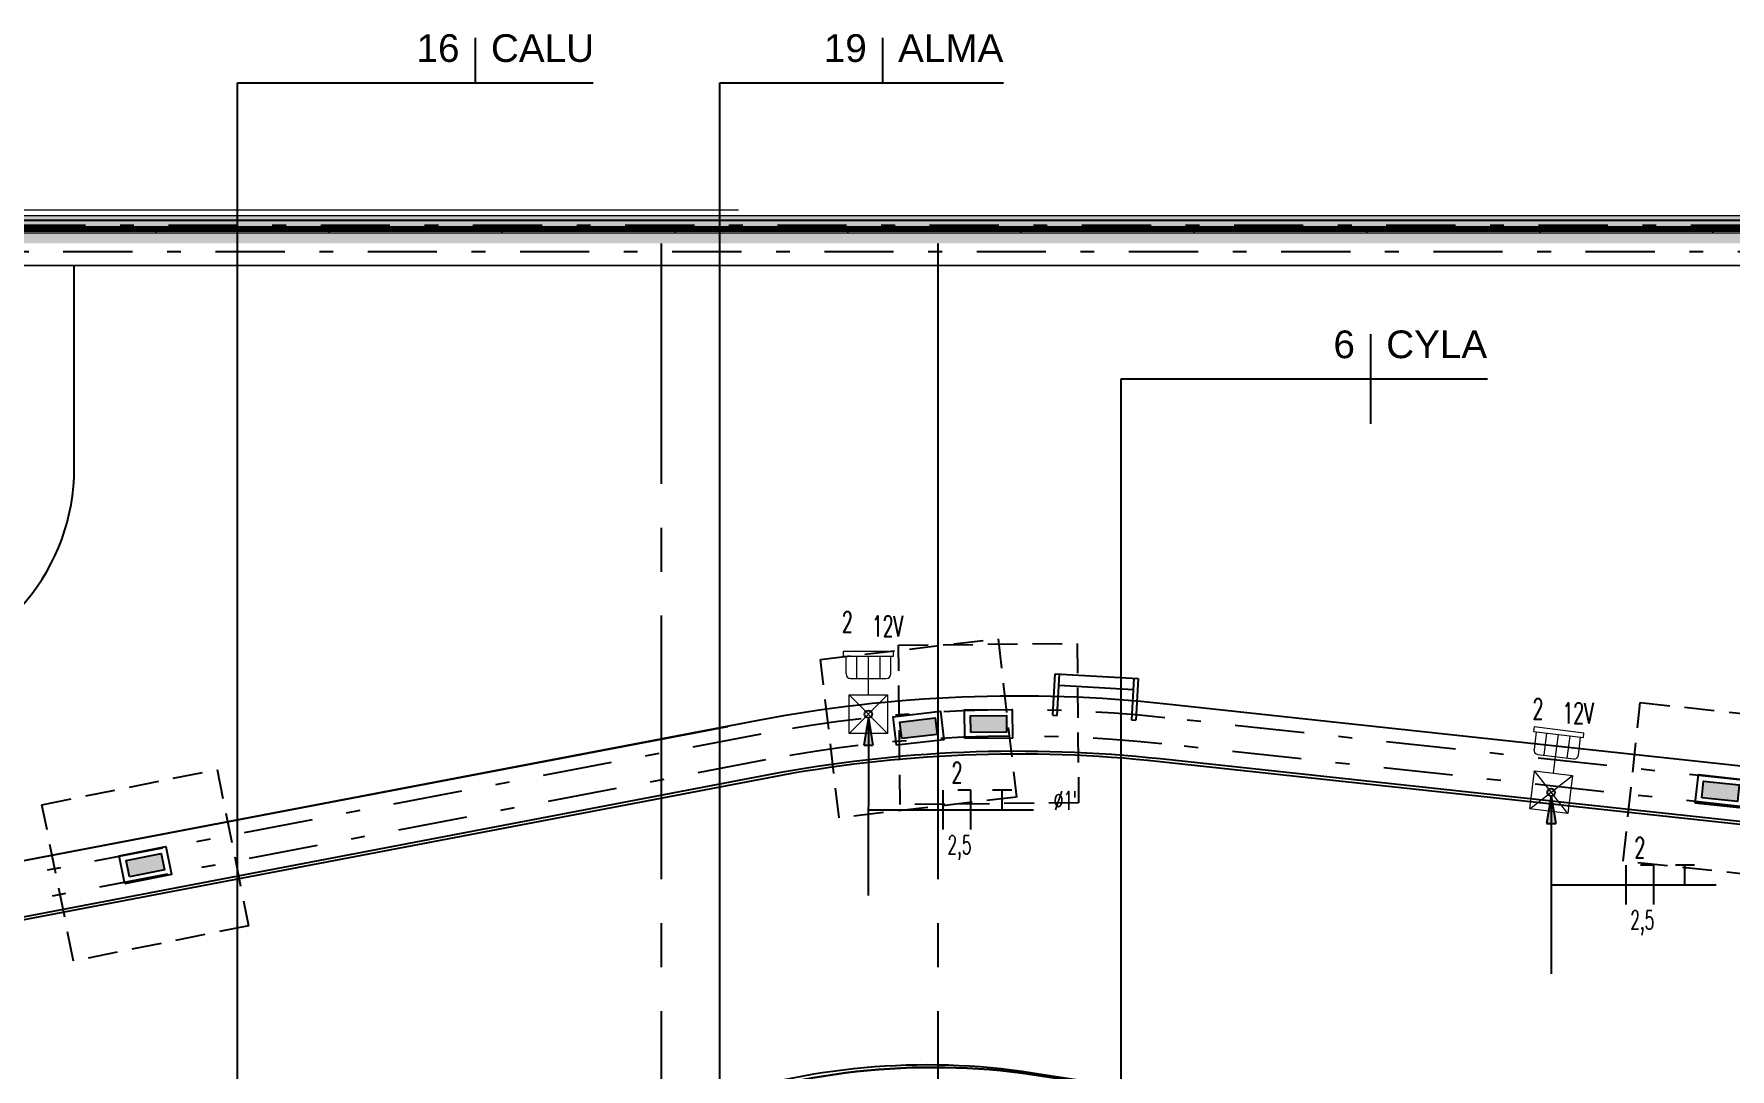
# Model space of a CAD drawing. Extents: x -14.2 to 52.3, y 2.5 to 90.9.
# Drawn here: x 12.09 to 24.35, y 36.62 to 44.1 of the extents above; entities that cross this region are included whole.
import ezdxf
from ezdxf.enums import TextEntityAlignment as Align

# ---------------------------------------------------------------- set-up
doc = ezdxf.new("R2010")
doc.units = 0
for name, pattern in [('limpo_PINI-PSG-PE-0102-LAZ-R00$0$CENTER2', [28.575, 19.05, -3.175, 3.175, -3.175]), ('limpo_PINI-PSG-PE-0102-LAZ-R00$0$DASHDOT', [1, 0.5, -0.25, 0, -0.25]), ('limpo_PINI-PSG-PE-0102-LAZ-R00$0$HIDDEN', [0.375, 0.25, -0.125]), ('limpo_PINI-PSG-PE-0102-LAZ-R00$0$TELEFONE_TETO', [1.04, 0.6, -0.1, 0.07, -0.1, 0.07, -0.1])]:
    doc.linetypes.add(name, pattern=pattern)
for name, color, linetype in [('FOR_CONTROL', 2, 'Continuous'), ('LEGENDA', 2, 'Continuous'), ('limpo_PINI-PSG-PE-0102-LAZ-R00$0$E-TOMADAS', 1, 'Continuous'), ('limpo_PINI-PSG-PE-0102-LAZ-R00$0$FIACAO', 253, 'Continuous'), ('limpo_PINI-PSG-PE-0102-LAZ-R00$0$INDICACAO_CIRCUITO_FIA', 253, 'Continuous'), ('limpo_PINI-PSG-PE-0102-LAZ-R00$0$INDICACAO_DIAM_TUBULACAO', 253, 'Continuous'), ('limpo_PINI-PSG-PE-0102-LAZ-R00$0$LINHA_DE_CHAMADA', 41, 'Continuous'), ('limpo_PINI-PSG-PE-0102-LAZ-R00$0$LUMINÁRIAS', 1, 'Continuous'), ('limpo_PINI-PSG-PE-0102-LAZ-R00$0$PA_CAIX', 1, 'Continuous'), ('limpo_PINI-PSG-PE-0102-LAZ-R00$0$PA_EQUI', 1, 'Continuous'), ('limpo_PINI-PSG-PE-0102-LAZ-R00$0$PA_ESTR', 181, 'limpo_PINI-PSG-PE-0102-LAZ-R00$0$CENTER2'), ('limpo_PINI-PSG-PE-0102-LAZ-R00$0$PA_EXTE_1', 1, 'Continuous'), ('limpo_PINI-PSG-PE-0102-LAZ-R00$0$PA_EXTE_2', 2, 'Continuous'), ('limpo_PINI-PSG-PE-0102-LAZ-R00$0$PA_EXTE_3', 3, 'Continuous'), ('limpo_PINI-PSG-PE-0102-LAZ-R00$0$PA_INST_HIDR', 162, 'Continuous'), ('limpo_PINI-PSG-PE-0102-LAZ-R00$0$PA_PROJ_I', 2, 'limpo_PINI-PSG-PE-0102-LAZ-R00$0$DASHDOT'), ('limpo_PINI-PSG-PE-0102-LAZ-R00$0$QUADROS', 1, 'Continuous'), ('limpo_PINI-PSG-PE-0102-LAZ-R00$0$XR_ARQT', 7, 'Continuous'), ('limpo_PINI-PSG-PE-0102-LAZ-R00$0$XR_ELET', 31, 'Continuous'), ('XR_ARQT', 7, 'Continuous')]:
    doc.layers.add(name, color=color, linetype=linetype)
for name, color, linetype, lineweight in [('limpo_PINI-PSG-PE-0102-LAZ-R00$0$A-DETL', 1, 'Continuous', 5), ('limpo_PINI-PSG-PE-0102-LAZ-R00$0$A-GLAZ-CURT', 52, 'Continuous', 5), ('limpo_PINI-PSG-PE-0102-LAZ-R00$0$A-WALL', 1, 'Continuous', 5), ('limpo_PINI-PSG-PE-0102-LAZ-R00$0$S-BEAM', 12, 'Continuous', 5)]:
    doc.layers.add(name, color=color, linetype=linetype, lineweight=lineweight)
doc.layers.add('limpo_PINI-PSG-PE-0102-LAZ-R00$0$PA_VIEW', color=1, linetype='Continuous', plot=False)
doc.layers.add('PA_VEGE_AUX2', color=6, linetype='Continuous', plot=False)
doc.styles.add('limpo_PINI-PSG-PE-0102-LAZ-R00$0$RomanS', font='romans__.ttf', dxfattribs={"width": 1.25, "height": 0.0375})
doc.styles.add('R80', font='arial.ttf', dxfattribs={"height": 0.2})

# ---------------------------------------------------------------- blocks, each defined once
blk = doc.blocks.new('limpo_PINI-PSG-PE-0102-LAZ-R00$0$ESC_MET')
for p, q in [((-0.6, -0.15), (-0.6, 0.15)), ((-0.6, 0.15), (0, 0.15)), ((-0.57, -0.15), (-0.57, 0.15)), ((-0.03, 0.15), (-0.03, -0.15)), ((0, 0.15), (0, -0.15)), ((-0.57, 0.07), (-0.03, 0.07)), ((-0.6, -0.15), (-0.57, -0.15)), ((-0.03, -0.15), (0, -0.15))]:
    blk.add_line(p, q)
blk = doc.blocks.new('limpo_PINI-PSG-PE-0102-LAZ-R00$0$PINI-EST-PE-1101-TQR-R20_rvt-1-5PPE_008_LAZER__P_A_0_09_')
at = {"layer": 'limpo_PINI-PSG-PE-0102-LAZ-R00$0$S-BEAM'}
h = blk.add_hatch(color=50, dxfattribs=at)
h.paths.add_polyline_path([(36620, 18460), (37086, 18460), (37086, 18537), (-15140, 18537), (-15238, 18533), (-15331, 18494), (-15322, 18464), (-15335, 18460), (-6270, 18460), (-6270, 18503), (-6220, 18503), (-6220, 18460), (32600, 18460)])
h.paths.add_polyline_path([(-15199, 18550), (-15129, 18552), (-15151, 18552), (-15199, 18550)])
h.paths.add_polyline_path([(37073, 18582), (37086, 18582), (37086, 18660), (-14942, 18660), (-15123, 18582), (36620, 18582)])
at = {"layer": 'limpo_PINI-PSG-PE-0102-LAZ-R00$0$S-BEAM', "color": 55, "lineweight": 18}
blk.add_line((37086, 18660), (-14942, 18660), dxfattribs=at)
blk = doc.blocks.new('limpo_PINI-PSG-PE-0102-LAZ-R00$0$Parede básica _ DAA_GDC_VID_INFTY - ___-2043461-5PPE_008_LAZER__P_A_0_09_')
at = {"layer": 'limpo_PINI-PSG-PE-0102-LAZ-R00$0$A-WALL'}
for p, q in [((3323, 18568), (3323, 18582)), ((3323, 18582), (4573, 18582)), ((3323, 18537), (3323, 18552)), ((3323, 18537), (4573, 18537)), ((4573, 18582), (4573, 18568)), ((4573, 18552), (4573, 18537))]:
    blk.add_line(p, q, dxfattribs=at)
blk = doc.blocks.new('limpo_PINI-PSG-PE-0102-LAZ-R00$0$Parede básica _ DAA_GDC_VID_INFTY - ___-2043462-5PPE_008_LAZER__P_A_0_09_')
at = {"layer": 'limpo_PINI-PSG-PE-0102-LAZ-R00$0$A-WALL'}
for p, q in [((4573, 18568), (4573, 18582)), ((4573, 18582), (5823, 18582)), ((4573, 18537), (4573, 18552)), ((4573, 18537), (5823, 18537)), ((5823, 18582), (5823, 18568)), ((5823, 18552), (5823, 18537))]:
    blk.add_line(p, q, dxfattribs=at)
blk = doc.blocks.new('limpo_PINI-PSG-PE-0102-LAZ-R00$0$Parede básica _ DAA_GDC_VID_INFTY - ___-2043463-5PPE_008_LAZER__P_A_0_09_')
at = {"layer": 'limpo_PINI-PSG-PE-0102-LAZ-R00$0$A-WALL'}
for p, q in [((5823, 18568), (5823, 18582)), ((5823, 18582), (7073, 18582)), ((5823, 18537), (5823, 18552)), ((5823, 18537), (7073, 18537)), ((7073, 18582), (7073, 18568)), ((7073, 18552), (7073, 18537))]:
    blk.add_line(p, q, dxfattribs=at)
blk = doc.blocks.new('limpo_PINI-PSG-PE-0102-LAZ-R00$0$Parede básica _ DAA_GDC_VID_INFTY - ___-2043464-5PPE_008_LAZER__P_A_0_09_')
at = {"layer": 'limpo_PINI-PSG-PE-0102-LAZ-R00$0$A-WALL'}
for p, q in [((7073, 18568), (7073, 18582)), ((7073, 18582), (8323, 18582)), ((7073, 18537), (7073, 18552)), ((7073, 18537), (8323, 18537)), ((8323, 18582), (8323, 18568)), ((8323, 18552), (8323, 18537))]:
    blk.add_line(p, q, dxfattribs=at)
blk = doc.blocks.new('limpo_PINI-PSG-PE-0102-LAZ-R00$0$Parede básica _ DAA_GDC_VID_INFTY - ___-2043465-5PPE_008_LAZER__P_A_0_09_')
at = {"layer": 'limpo_PINI-PSG-PE-0102-LAZ-R00$0$A-WALL'}
for p, q in [((8323, 18568), (8323, 18582)), ((8323, 18582), (9573, 18582)), ((8323, 18537), (8323, 18552)), ((8323, 18537), (9573, 18537)), ((9573, 18582), (9573, 18568)), ((9573, 18552), (9573, 18537))]:
    blk.add_line(p, q, dxfattribs=at)
blk = doc.blocks.new('limpo_PINI-PSG-PE-0102-LAZ-R00$0$Parede básica _ DAA_GDC_VID_INFTY - ___-2043466-5PPE_008_LAZER__P_A_0_09_')
at = {"layer": 'limpo_PINI-PSG-PE-0102-LAZ-R00$0$A-WALL'}
for p, q in [((9573, 18568), (9573, 18582)), ((9573, 18582), (10823, 18582)), ((9573, 18537), (9573, 18552)), ((9573, 18537), (10823, 18537)), ((10823, 18582), (10823, 18568)), ((10823, 18552), (10823, 18537))]:
    blk.add_line(p, q, dxfattribs=at)
blk = doc.blocks.new('limpo_PINI-PSG-PE-0102-LAZ-R00$0$Parede básica _ DAA_GDC_VID_INFTY - ___-2043467-5PPE_008_LAZER__P_A_0_09_')
at = {"layer": 'limpo_PINI-PSG-PE-0102-LAZ-R00$0$A-WALL'}
for p, q in [((10823, 18568), (10823, 18582)), ((10823, 18582), (12073, 18582)), ((10823, 18537), (10823, 18552)), ((10823, 18537), (12073, 18537)), ((12073, 18582), (12073, 18568)), ((12073, 18552), (12073, 18537))]:
    blk.add_line(p, q, dxfattribs=at)
blk = doc.blocks.new('limpo_PINI-PSG-PE-0102-LAZ-R00$0$Parede básica _ DAA_GDC_VID_INFTY - ___-2043468-5PPE_008_LAZER__P_A_0_09_')
at = {"layer": 'limpo_PINI-PSG-PE-0102-LAZ-R00$0$A-WALL'}
for p, q in [((12073, 18568), (12073, 18582)), ((12073, 18582), (13323, 18582)), ((12073, 18537), (12073, 18552)), ((12073, 18537), (13323, 18537)), ((13323, 18582), (13323, 18568)), ((13323, 18552), (13323, 18537))]:
    blk.add_line(p, q, dxfattribs=at)
blk = doc.blocks.new('limpo_PINI-PSG-PE-0102-LAZ-R00$0$Parede básica _ DAA_GDC_VID_INFTY - ___-2043469-5PPE_008_LAZER__P_A_0_09_')
at = {"layer": 'limpo_PINI-PSG-PE-0102-LAZ-R00$0$A-WALL'}
for p, q in [((13323, 18568), (13323, 18582)), ((13323, 18582), (14573, 18582)), ((13323, 18537), (13323, 18552)), ((13323, 18537), (14573, 18537)), ((14573, 18582), (14573, 18568)), ((14573, 18552), (14573, 18537))]:
    blk.add_line(p, q, dxfattribs=at)
blk = doc.blocks.new('limpo_PINI-PSG-PE-0102-LAZ-R00$0$Parede básica _ DAA_GDC_VID_INFTY - ___-2043470-5PPE_008_LAZER__P_A_0_09_')
at = {"layer": 'limpo_PINI-PSG-PE-0102-LAZ-R00$0$A-WALL'}
for p, q in [((14573, 18568), (14573, 18582)), ((14573, 18582), (15823, 18582)), ((14573, 18537), (14573, 18552)), ((14573, 18537), (15823, 18537)), ((15823, 18582), (15823, 18568)), ((15823, 18552), (15823, 18537))]:
    blk.add_line(p, q, dxfattribs=at)
blk = doc.blocks.new('limpo_PINI-PSG-PE-0102-LAZ-R00$0$Parede básica _ DAA_GDC_VID_INFTY - ___-2043471-5PPE_008_LAZER__P_A_0_09_')
at = {"layer": 'limpo_PINI-PSG-PE-0102-LAZ-R00$0$A-WALL'}
for p, q in [((15823, 18568), (15823, 18582)), ((15823, 18582), (17073, 18582)), ((15823, 18537), (15823, 18552)), ((15823, 18537), (17073, 18537)), ((17073, 18582), (17073, 18568)), ((17073, 18552), (17073, 18537))]:
    blk.add_line(p, q, dxfattribs=at)
blk = doc.blocks.new('limpo_PINI-PSG-PE-0102-LAZ-R00$0$A$C745163c0')
at = {"layer": 'limpo_PINI-PSG-PE-0102-LAZ-R00$0$A-DETL', "color": 1}
blk.add_line((3102, 21215), (-20790, 21215), dxfattribs=at)
at = {"layer": 'limpo_PINI-PSG-PE-0102-LAZ-R00$0$A-WALL', "color": 170, "lineweight": 40}
for p, q in [((1393, 21083), (-3607, 21083)), ((-1107, 21068), (-1107, 21083)), ((143, 21068), (143, 21083)), ((1393, 21068), (1393, 21083)), ((8893, 21083), (1393, 21083)), ((2643, 21068), (2643, 21083)), ((3893, 21068), (3893, 21083)), ((5143, 21068), (5143, 21083)), ((6393, 21068), (6393, 21083)), ((7643, 21068), (7643, 21083)), ((8893, 21068), (8893, 21083)), ((16393, 21083), (8893, 21083)), ((10143, 21068), (10143, 21083)), ((-3607, 21068), (1393, 21068)), ((1393, 21068), (6393, 21068)), ((6393, 21068), (11393, 21068))]:
    blk.add_line(p, q, dxfattribs=at)
at = {"lineweight": 5}
blk.add_blockref('limpo_PINI-PSG-PE-0102-LAZ-R00$0$PINI-EST-PE-1101-TQR-R20_rvt-1-5PPE_008_LAZER__P_A_0_09_', (-5680, 2515), dxfattribs=at)
at = {"layer": 'limpo_PINI-PSG-PE-0102-LAZ-R00$0$A-GLAZ-CURT'}
for name in ['limpo_PINI-PSG-PE-0102-LAZ-R00$0$Parede básica _ DAA_GDC_VID_INFTY - ___-2043461-5PPE_008_LAZER__P_A_0_09_', 'limpo_PINI-PSG-PE-0102-LAZ-R00$0$Parede básica _ DAA_GDC_VID_INFTY - ___-2043462-5PPE_008_LAZER__P_A_0_09_', 'limpo_PINI-PSG-PE-0102-LAZ-R00$0$Parede básica _ DAA_GDC_VID_INFTY - ___-2043463-5PPE_008_LAZER__P_A_0_09_', 'limpo_PINI-PSG-PE-0102-LAZ-R00$0$Parede básica _ DAA_GDC_VID_INFTY - ___-2043464-5PPE_008_LAZER__P_A_0_09_', 'limpo_PINI-PSG-PE-0102-LAZ-R00$0$Parede básica _ DAA_GDC_VID_INFTY - ___-2043465-5PPE_008_LAZER__P_A_0_09_', 'limpo_PINI-PSG-PE-0102-LAZ-R00$0$Parede básica _ DAA_GDC_VID_INFTY - ___-2043466-5PPE_008_LAZER__P_A_0_09_', 'limpo_PINI-PSG-PE-0102-LAZ-R00$0$Parede básica _ DAA_GDC_VID_INFTY - ___-2043467-5PPE_008_LAZER__P_A_0_09_', 'limpo_PINI-PSG-PE-0102-LAZ-R00$0$Parede básica _ DAA_GDC_VID_INFTY - ___-2043468-5PPE_008_LAZER__P_A_0_09_', 'limpo_PINI-PSG-PE-0102-LAZ-R00$0$Parede básica _ DAA_GDC_VID_INFTY - ___-2043469-5PPE_008_LAZER__P_A_0_09_', 'limpo_PINI-PSG-PE-0102-LAZ-R00$0$Parede básica _ DAA_GDC_VID_INFTY - ___-2043470-5PPE_008_LAZER__P_A_0_09_', 'limpo_PINI-PSG-PE-0102-LAZ-R00$0$Parede básica _ DAA_GDC_VID_INFTY - ___-2043471-5PPE_008_LAZER__P_A_0_09_']:
    blk.add_blockref(name, (-5680, 2515), dxfattribs=at)
blk = doc.blocks.new('*U458', base_point=(85.008, -19.286))
at = {"layer": 'limpo_PINI-PSG-PE-0102-LAZ-R00$0$E-TOMADAS', "lineweight": 0}
for p, q in [((85.008, -19.105), (85.008, -19.467)), ((85.04, -19.105), (85.008, -19.105)), ((85.04, -19.467), (85.04, -19.105)), ((84.449, -19.425), (84.449, -19.148)), ((84.449, -19.425), (84.727, -19.148)), ((84.449, -19.148), (84.727, -19.425)), ((84.449, -19.148), (84.727, -19.148)), ((84.727, -19.148), (84.727, -19.425)), ((84.846, -19.157), (84.846, -19.416)), ((84.846, -19.202), (85.008, -19.202)), ((85.008, -19.124), (84.879, -19.124)), ((84.727, -19.286), (84.846, -19.286)), ((84.846, -19.286), (85.008, -19.286)), ((84.727, -19.425), (84.449, -19.425)), ((84.846, -19.371), (85.008, -19.371)), ((84.879, -19.448), (85.008, -19.448)), ((85.008, -19.467), (85.04, -19.467))]:
    blk.add_line(p, q, dxfattribs=at)
for centre, start, end in [((84.879, -19.157), 90, 180), ((84.879, -19.416), 180, 270)]:
    blk.add_arc(centre, 0.0323, start, end, dxfattribs=at)
blk = doc.blocks.new('*U459', base_point=(88.304, -20.764))
at = {"layer": 'limpo_PINI-PSG-PE-0102-LAZ-R00$0$E-TOMADAS', "lineweight": 0}
for p, q in [((88.305, -20.583), (88.305, -20.946)), ((88.337, -20.583), (88.305, -20.583)), ((88.337, -20.946), (88.337, -20.583)), ((87.746, -20.903), (87.746, -20.626)), ((87.746, -20.903), (88.023, -20.626)), ((87.746, -20.626), (88.023, -20.903)), ((87.746, -20.626), (88.023, -20.626)), ((88.023, -20.626), (88.023, -20.903)), ((88.143, -20.635), (88.143, -20.894)), ((88.143, -20.68), (88.304, -20.68)), ((88.305, -20.603), (88.175, -20.603)), ((88.023, -20.764), (88.143, -20.764)), ((88.143, -20.764), (88.304, -20.764)), ((88.023, -20.903), (87.746, -20.903)), ((88.143, -20.849), (88.304, -20.849)), ((88.175, -20.926), (88.305, -20.926)), ((88.305, -20.946), (88.337, -20.946))]:
    blk.add_line(p, q, dxfattribs=at)
for centre, start, end in [((88.175, -20.635), 90, 180), ((88.175, -20.894), 180, 270)]:
    blk.add_arc(centre, 0.0323, start, end, dxfattribs=at)
blk = doc.blocks.new('*U452')
blk.add_hatch(color=256).paths.add_polyline_path([(-0.0167, -0.0074), (-0.1456, -0.0405), (-0.1279, -0.0805)])
for p, q in [((-0.0167, -0.0074), (-0.7994, -0.3538)), ((-0.0167, -0.0074), (-0.1456, -0.0405)), ((-0.1456, -0.0405), (-0.1279, -0.0805)), ((-0.0167, -0.0074), (-0.1279, -0.0805))]:
    blk.add_line(p, q)
blk.add_circle((0, 0), 0.0182)
blk = doc.blocks.new('*U455', base_point=(92.189, -13.163))
at = {"color": 41}
for p, q in [((92.089, -13.305), (92.089, -13.02)), ((92.289, -13.02), (92.194, -13.02)), ((92.289, -13.305), (92.289, -13.02))]:
    blk.add_line(p, q, dxfattribs=at)
blk = doc.blocks.new('*U456', base_point=(92.515, -13.163))
at = {"color": 41, "linetype": 'Continuous'}
for p, q in [((92.584, -13.02), (92.446, -13.02)), ((92.515, -13.163), (92.515, -13.02))]:
    blk.add_line(p, q, dxfattribs=at)
blk = doc.blocks.new('limpo_PINI-PSG-PE-0102-LAZ-R00$0$A$C1A297CD0')
at = {"layer": 'limpo_PINI-PSG-PE-0102-LAZ-R00$0$LINHA_DE_CHAMADA'}
for points in [[(6.04, 16.881), (6.423, 16.881), (7.233, 16.881)], [(10.974, 16.339), (11.357, 16.339), (12.167, 16.339)]]:
    blk.add_lwpolyline(points, dxfattribs=at)
at = {"layer": 'limpo_PINI-PSG-PE-0102-LAZ-R00$0$FIACAO'}
for name, p in [('*U455', (6.681, 16.881)), ('*U456', (7.007, 16.881)), ('*U455', (11.615, 16.339)), ('*U456', (11.941, 16.339))]:
    blk.add_blockref(name, p, dxfattribs=at)
at = {"layer": 'limpo_PINI-PSG-PE-0102-LAZ-R00$0$LUMINÁRIAS'}
for name, p, rotation in [('*U458', (6.04, 17.993), 90), ('*U459', (11.026, 17.425), 82.82619278743176)]:
    blk.add_blockref(name, p, dxfattribs=dict(at, rotation=rotation))
at = {"layer": 'limpo_PINI-PSG-PE-0102-LAZ-R00$0$QUADROS', "linetype": 'limpo_PINI-PSG-PE-0102-LAZ-R00$0$TELEFONE_TETO', "xscale": 1.5, "yscale": 1.5, "zscale": 1.5, "rotation": 66.12379924662106}
for p in [(6.04, 17.573), (10.974, 17.008)]:
    blk.add_blockref('*U452', p, dxfattribs=at)
at = {"layer": 'limpo_PINI-PSG-PE-0102-LAZ-R00$0$INDICACAO_CIRCUITO_FIA', "style": 'limpo_PINI-PSG-PE-0102-LAZ-R00$0$RomanS', "width": 0.6}
for s, p in [('2', (5.888, 18.165)), ('12V', (6.179, 18.134)), ('2', (10.879, 17.537)), ('12V', (11.169, 17.506)), ('2', (6.681, 17.076)), ('2', (11.615, 16.534))]:
    blk.add_text(s, height=0.15, dxfattribs=at).set_placement(p, align=Align.CENTER)
at = {"layer": 'limpo_PINI-PSG-PE-0102-LAZ-R00$0$INDICACAO_DIAM_TUBULACAO', "style": 'limpo_PINI-PSG-PE-0102-LAZ-R00$0$RomanS', "width": 0.6}
for s, p in [('%%C1"', (7.38, 16.881)), ('2,5', (6.612, 16.561)), ('2,5', (11.546, 16.018))]:
    blk.add_text(s, height=0.135, dxfattribs=at).set_placement(p)
blk = doc.blocks.new('limpo_PINI-PSG-PE-0102-LAZ-R00$0$A$C542bfc4c')
blk.add_blockref('limpo_PINI-PSG-PE-0102-LAZ-R00$0$A$C1A297CD0', (0, 0))
blk = doc.blocks.new('limpo_PINI-PSG-PE-0102-LAZ-R00$0$PLACA PROF PISO')
h = blk.add_hatch(color=10)
h.dxf.hatch_style = 1
h.paths.add_polyline_path([(157.356, -53.5573), (157.356, -53.7073), (157.426, -53.7073), (157.426, -53.5573)])
at = {"color": 10}
for points in [[(157.331, -53.5323), (157.451, -53.5323), (157.451, -53.7323), (157.331, -53.7323)], [(157.356, -53.5573), (157.426, -53.5573), (157.426, -53.7073), (157.356, -53.7073)]]:
    blk.add_lwpolyline(points, close=True, dxfattribs=at)
at = {"layer": 'limpo_PINI-PSG-PE-0102-LAZ-R00$0$PA_VIEW', "color": 252, "linetype": 'limpo_PINI-PSG-PE-0102-LAZ-R00$0$HIDDEN', "ltscale": 0.5}
blk.add_lwpolyline([(157.726, -54.0073), (157.056, -54.0073), (157.056, -53.2573), (157.726, -53.2573)], close=True, dxfattribs=at)
blk = doc.blocks.new('limpo_PINI-PSG-PE-0102-LAZ-R00')
at = {"layer": 'limpo_PINI-PSG-PE-0102-LAZ-R00$0$XR_ARQT', "xscale": 0.001000000000038553, "yscale": 0.001000000000038553, "zscale": 0.001000000000038553}
blk.add_blockref('limpo_PINI-PSG-PE-0102-LAZ-R00$0$A$C745163c0', (14.124, 21.592), dxfattribs=at)
at = {"layer": 'limpo_PINI-PSG-PE-0102-LAZ-R00$0$PA_ESTR', "ltscale": 0.1}
for points in [[(16.669, 26.542), (16.669, 42.567)], [(18.669, 26.542), (18.669, 42.567)]]:
    blk.add_lwpolyline(points, dxfattribs=at)
at = {"layer": 'limpo_PINI-PSG-PE-0102-LAZ-R00$0$PA_EXTE_1'}
for points in [[(-6.797, 42.735), (46.794, 42.735, -0.456882), (47.794, 41.581), (42.795, 6.973, -0.372795), (41.484, 5.837), (17.261, 5.837)], [(-6.797, 42.685), (46.794, 42.685, -0.456882), (47.744, 41.588), (42.746, 6.98, -0.372795), (41.484, 5.887), (17.261, 5.887)]]:
    blk.add_lwpolyline(points, format="xyb", dxfattribs=at)
at = {"layer": 'limpo_PINI-PSG-PE-0102-LAZ-R00$0$PA_EXTE_2'}
for p, q in [((12.426, 40.943), (12.426, 42.41)), ((18.669, 39.28), (18.669, 42.41))]:
    blk.add_line(p, q, dxfattribs=at)
blk.add_arc((10.926, 40.943), 1.5, 280.8075, 0, dxfattribs=at)
at = {"layer": 'limpo_PINI-PSG-PE-0102-LAZ-R00$0$PA_EXTE_3'}
blk.add_line((10.954, 37.895), (17.149, 39.077), dxfattribs=at)
for points in [[(46.557, 42.407), (44.005, 24.766), (40.034, 24.766), (40.033, 26.64), (38.652, 29.782), (40.3, 30.506), (37.964, 35.817, 0.268396), (35.541, 37.593), (20.318, 39.238, 0.074215), (17.368, 39.119), (10.971, 37.898, -0.311638), (7.853, 39.274), (5.926, 42.41), (46.557, 42.407)], [(24.084, 33.12), (24.332, 34.796, 0.412445), (23.496, 35.931), (19.351, 36.571, 0.122747), (16.943, 36.351), (10.607, 34.143, -0.351495), (5.889, 35.816), (3, 40.486, 0.259799), (2.149, 40.96), (0.949, 40.96, 0.360609)]]:
    blk.add_lwpolyline(points, format="xyb", dxfattribs=at)
at = {"layer": 'limpo_PINI-PSG-PE-0102-LAZ-R00$0$PA_INST_HIDR'}
for points in [[(38.117, 30.005), (39.746, 30.722), (37.58, 35.648, 0.268396), (35.495, 37.175), (20.273, 38.821, 0.074215), (17.446, 38.706), (11.05, 37.485, -0.311638), (7.495, 39.054), (5.316, 42.6)], [(38.125, 29.987), (39.773, 30.711), (37.598, 35.656, 0.268396), (35.498, 37.195), (20.275, 38.841, 0.074215), (17.443, 38.726), (11.046, 37.505, -0.311638), (7.512, 39.065), (5.333, 42.61)]]:
    blk.add_lwpolyline(points, format="xyb", dxfattribs=at)
at = {"layer": 'limpo_PINI-PSG-PE-0102-LAZ-R00$0$PA_PROJ_I'}
for points in [[(46.892, 42.697), (44.108, 24.447), (39.743, 24.447), (39.743, 26.579), (38.27, 29.93), (39.918, 30.655), (37.699, 35.701, 0.268396), (35.509, 37.304), (20.286, 38.95, 0.074215), (17.422, 38.834), (11.026, 37.613, -0.311638), (7.606, 39.122), (5.407, 42.7)], [(46.673, 42.507), (43.998, 24.637), (39.933, 24.637), (39.933, 26.619), (38.52, 29.833), (40.168, 30.557), (37.873, 35.777, 0.268396), (35.53, 37.493), (20.307, 39.139, 0.074215), (17.386, 39.021), (10.99, 37.8, -0.311638), (7.768, 39.222), (5.747, 42.51)]]:
    blk.add_lwpolyline(points, format="xyb", close=True, dxfattribs=at)
at = {"layer": 'limpo_PINI-PSG-PE-0102-LAZ-R00$0$PA_CAIX', "rotation": 356.7094322334484}
blk.add_blockref('limpo_PINI-PSG-PE-0102-LAZ-R00$0$ESC_MET', (20.105, 39.272), dxfattribs=at)
at = {"layer": 'limpo_PINI-PSG-PE-0102-LAZ-R00$0$PA_EQUI'}
for p, xscale, yscale, zscale, rotation in [((-41.904, -240.552), 1.720437380985231, 1.720437380985231, 1.720437380985231, 96.6217058105308), ((-70.464, -232.617), 1.720437380985232, 1.720437380985232, 1.720437380985232, 90.5860022673602), ((-96.455, -220.718), 1.720437380985232, 1.720437380985232, 1.720437380985232, 83.8439341129864), ((-23.976, -245.606), 1.720437380985232, 1.720437380985232, 1.720437380985232, 101.4027264269469)]:
    blk.add_blockref('limpo_PINI-PSG-PE-0102-LAZ-R00$0$PLACA PROF PISO', p, dxfattribs=dict(at, xscale=xscale, yscale=yscale, zscale=zscale, rotation=rotation))
at = {"layer": 'limpo_PINI-PSG-PE-0102-LAZ-R00$0$XR_ELET'}
blk.add_blockref('limpo_PINI-PSG-PE-0102-LAZ-R00$0$A$C542bfc4c', (12.124, 21.592), dxfattribs=at)

msp = doc.modelspace()

# ---------------------------------------------------------------- linework, layer by layer
at = {"layer": 'FOR_CONTROL'}
for points in [[(24.334, 34.808), (24.309, 34.639), (20.295, 35.257), (19.932, 35.299), (19.566, 35.316, 0.12597), (19.57, 35.464, 0.386138), (19.269, 35.733), (18.141, 35.723, 0.086037), (17.132, 35.539), (15.484, 34.933, 0.120135), (14.414, 34.233), (10.363, 33.234, -0.215453), (7.124, 33.832), (4.267, 35.815, -0.245736), (3.408, 37.458), (3.408, 39.827), (5.915, 35.776, 0.326374), (10.34, 34.05), (16.943, 36.351, -0.129161), (19.476, 36.55), (23.495, 35.931, -0.40886)], [(23.495, 35.931), (19.476, 36.55, 0.129161), (16.943, 36.351), (10.34, 34.05, -0.326374), (5.915, 35.776), (3.408, 39.827), (3.408, 37.458, 0.245736), (4.267, 35.815), (7.124, 33.832, 0.215453), (10.363, 33.234), (14.414, 34.233, -0.120135), (15.484, 34.933), (17.132, 35.539, -0.086037), (18.141, 35.723), (19.269, 35.733, -0.36907), (19.568, 35.482), (19.574, 35.447, 0.02259), (19.572, 35.316, -0.03788), (20.344, 35.249), (24.309, 34.639), (24.334, 34.808, 0.40886)]]:
    msp.add_lwpolyline(points, format="xyb", close=True, dxfattribs=at)
at = {"layer": 'LEGENDA'}
for p, q in [((15.282, 44.07), (15.282, 43.746)), ((18.224, 44.07), (18.224, 43.746)), ((13.564, 33.386), (13.564, 43.746)), ((13.564, 43.746), (14.626, 43.746)), ((14.626, 43.746), (16.133, 43.746)), ((17.05, 35.243), (17.05, 43.746)), ((17.05, 43.746), (17.568, 43.746)), ((17.568, 43.746), (19.098, 43.746)), ((21.751, 41.929), (21.751, 41.281)), ((19.949, 35.016), (19.949, 41.605)), ((19.949, 41.605), (21.095, 41.605)), ((21.095, 41.605), (22.595, 41.605))]:
    msp.add_line(p, q, dxfattribs=at)
at = {"layer": 'PA_VEGE_AUX2'}
msp.add_lwpolyline([(16.668, 34.22), (24.084, 33.12), (24.334, 34.808, 0.408719), (23.496, 35.931), (19.476, 36.55, 0.129162), (16.943, 36.351), (10.34, 34.05, -0.326374), (5.915, 35.776), (3.032, 40.434, 0.273678), (2.149, 40.96), (0.949, 40.96), (0.949, 38.302, 0.235877), (2.142, 35.927), (7.615, 32.357, 0.191816), (8.682, 32.246), (15.393, 34.138, -0.105914)], format="xyb", close=True, dxfattribs=at)

# ---------------------------------------------------------------- texts
at = {"layer": 'LEGENDA', "style": 'R80'}
for s, p in [('16', (15.168, 43.836)), ('19', (18.111, 43.836)), ('6', (21.638, 41.695))]:
    msp.add_text(s, height=0.2, dxfattribs=at).set_placement(p, align=Align.BOTTOM_RIGHT)
for s, p in [('CALU', (15.395, 43.836)), ('ALMA', (18.337, 43.836)), ('CYLA', (21.864, 41.695))]:
    msp.add_text(s, height=0.2, dxfattribs=at).set_placement(p, align=Align.BOTTOM_LEFT)

# ---------------------------------------------------------------- next in the draw order: block references
at = {"layer": 'XR_ARQT'}
msp.add_blockref('limpo_PINI-PSG-PE-0102-LAZ-R00', (-0.042, 0.017), dxfattribs=at)

doc.saveas('drawing.dxf')
